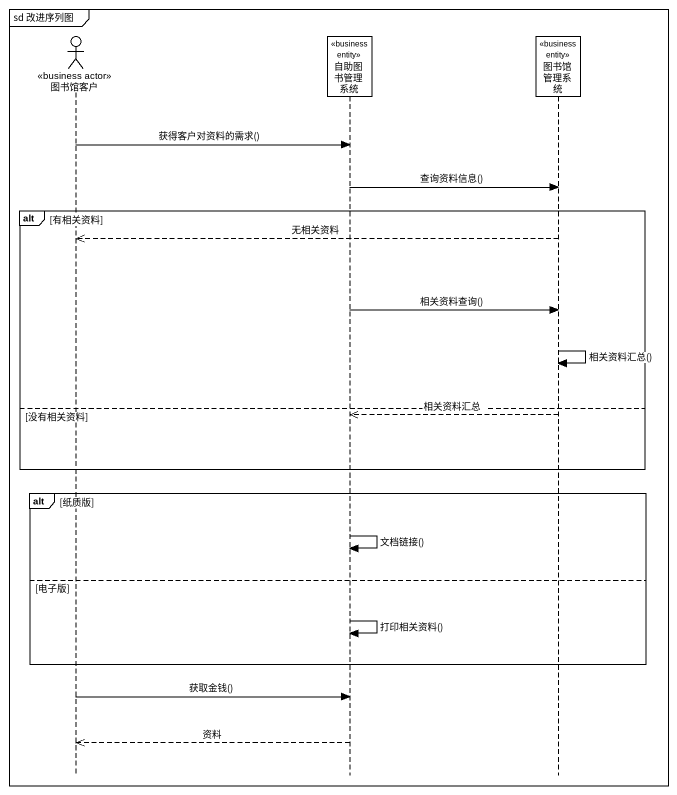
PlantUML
@startuml
mainframe sd 改进序列图
hide footbox
actor 图书馆客户 <<business actor>>
participant 自助图书管理系统 <<business entity>>
participant 图书馆管理系统 <<business entity>>

图书馆客户 -> 自助图书管理系统 : 获得客户对资料的需求()
自助图书管理系统 -> 图书馆管理系统 : 查询资料信息()
alt 有相关资料
  图书馆管理系统 -->> 图书馆客户 : 无相关资料
  自助图书管理系统 -> 图书馆管理系统 : 相关资料查询()
  图书馆管理系统 -> 图书馆管理系统 : 相关资料汇总()
else 没有相关资料
  图书馆管理系统 -->> 自助图书管理系统 : 相关资料汇总
end
alt 纸质版
  自助图书管理系统 -> 自助图书管理系统 : 文档链接()
else 电子版
  自助图书管理系统 -> 自助图书管理系统 : 打印相关资料()
end
图书馆客户 -> 自助图书管理系统 : 获取金钱()
自助图书管理系统 -->> 图书馆客户 : 资料
@enduml
